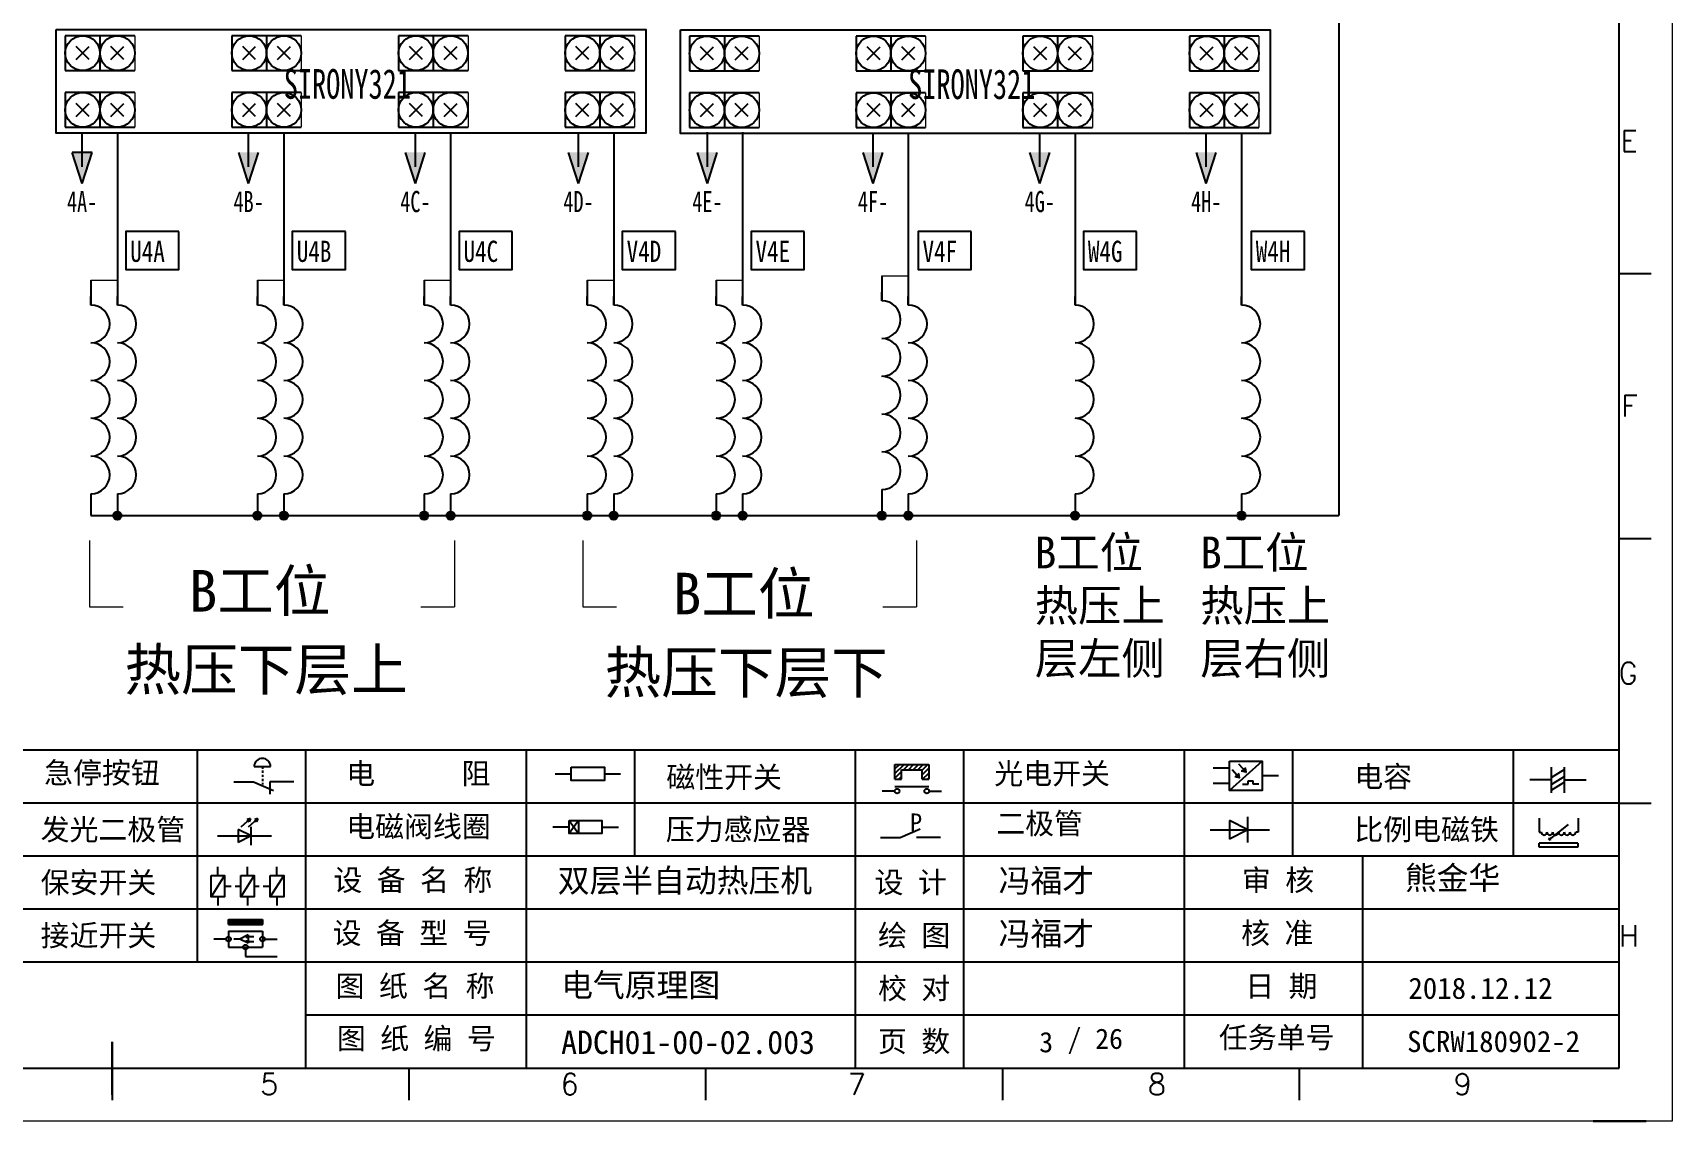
# Model space of a CAD drawing. Extents: x 33864 to 41687, y -3582 to -110.
# Drawn here: x 36403.8 to 36558.5, y -2914.9 to -2812.2 of the extents above; entities that cross this region are included whole.
import ezdxf
from ezdxf.enums import TextEntityAlignment as Align

# ---------------------------------------------------------------- set-up
doc = ezdxf.new("R2010")
doc.units = 0
doc.header["$MEASUREMENT"] = 0
for name, color, linetype in [('AE_BOR', 1, 'Continuous'), ('MISC', 2, 'Continuous'), ('SYMS', 7, 'Continuous'), ('Z_OM_OUTLINE', 7, 'Continuous'), ('细实线层', 7, 'Continuous')]:
    doc.layers.add(name, color=color, linetype=linetype)
doc.layers.add('frame', color=7, linetype='Continuous', lineweight=15)
doc.styles.add('Standard_0.8', font='', dxfattribs={"width": 0.8})
doc.styles.add('WD', font='romans.shx', dxfattribs={"bigfont": 'gbcbig.shx'})
doc.styles.add('宋', font='', dxfattribs={"width": 0.7})
doc.styles.add('汉字', font='')
doc.styles.get('Standard_0.8').set_extended_font_data('SimSun')
doc.styles.get('宋').set_extended_font_data('SimSun')
doc.styles.get('汉字').set_extended_font_data('新宋体')

# ---------------------------------------------------------------- blocks, each defined once
blk = doc.blocks.new('WDDOT')
blk.add_hatch(color=256).paths.add_polyline_path([(0.5, 0, 1), (-0.5, 0, 1)])
blk.add_circle((0, 0), 0.5)
blk = doc.blocks.new('磁性开关')
at = {"linetype": 'ByBlock'}
h = blk.add_hatch(dxfattribs=at)
h.set_pattern_fill('ANSI31', color=256, scale=0.1, style=0)
h.set_pattern_definition([(45, (0, 0), (-0.224506403, 0.224506403), [])])
h.paths.add_polyline_path([(-1907.69, -775.29), (-1910.88, -775.29), (-1910.88, -776.69), (-1910.25, -776.69), (-1910.25, -775.79), (-1908.31, -775.79), (-1908.31, -776.69), (-1907.69, -776.69)])
for p, q in [((-1910.88, -776.69), (-1910.88, -775.29)), ((-1910.88, -775.29), (-1907.69, -775.29)), ((-1910.25, -776.69), (-1910.25, -775.79)), ((-1910.25, -775.79), (-1908.31, -775.79)), ((-1908.31, -776.69), (-1908.31, -775.79)), ((-1907.69, -775.29), (-1907.69, -776.69)), ((-1910.91, -777.81), (-1912.09, -777.81)), ((-1910.88, -776.69), (-1910.25, -776.69)), ((-1910.88, -777.39), (-1907.69, -777.39)), ((-1908.31, -776.69), (-1907.69, -776.69)), ((-1907.66, -777.81), (-1906.48, -777.81))]:
    blk.add_line(p, q, dxfattribs=at)
for centre in [(-1910.68, -777.81), (-1907.88, -777.81)]:
    blk.add_circle(centre, 0.225, dxfattribs=at)
blk = doc.blocks.new('光电开关')
at = {"linetype": 'ByBlock'}
h = blk.add_hatch(dxfattribs=at)
h.set_pattern_fill('ANSI31', color=256, scale=0.01, style=0)
h.set_pattern_definition([(45, (0.172267, 0), (-0.0224506403, 0.0224506403), [])])
h.paths.add_polyline_path([(-1882.44, -776.34), (-1882.5, -775.91), (-1882.68, -776.07)])
h.paths.add_polyline_path([(-1882.44, -776.34), (-1882.68, -776.07), (-1882.86, -776.23)])
h.paths.add_polyline_path([(-1883.11, -776.45), (-1883.29, -776.61), (-1883.05, -776.88)])
h.paths.add_polyline_path([(-1883.29, -776.61), (-1883.47, -776.77), (-1883.05, -776.88)])
for p, q in [((-1884.01, -775.96), (-1885.56, -775.96)), ((-1880.91, -775.3), (-1884.01, -778.05)), ((-1883.75, -776.09), (-1883.05, -776.88)), ((-1883.11, -776.45), (-1883.47, -776.77)), ((-1883.14, -775.55), (-1882.44, -776.34)), ((-1883.05, -776.88), (-1883.11, -776.45)), ((-1882.5, -775.91), (-1882.86, -776.23)), ((-1882.44, -776.34), (-1882.86, -776.23)), ((-1882.44, -776.34), (-1882.5, -775.91)), ((-1879.37, -776.67), (-1880.91, -776.67)), ((-1884.01, -777.39), (-1885.56, -777.39)), ((-1883.05, -776.88), (-1883.47, -776.77)), ((-1882.78, -777.47), (-1882.23, -777.47)), ((-1882.23, -777.47), (-1882.23, -777.14)), ((-1882.23, -777.14), (-1881.78, -777.14)), ((-1881.78, -777.47), (-1881.78, -777.14)), ((-1881.23, -777.47), (-1881.78, -777.47))]:
    blk.add_line(p, q, dxfattribs=at)
blk.add_lwpolyline([(-1884.01, -775.3), (-1880.91, -775.3), (-1880.91, -778.05), (-1884.01, -778.05)], close=True, dxfattribs=at)
blk = doc.blocks.new('电磁阀线圈')
at = {"linetype": 'ByBlock'}
for p, q in [((-1854.61, -796.54), (-1856.17, -796.54)), ((-1854.61, -795.92), (-1853.75, -797.16)), ((-1853.75, -795.92), (-1854.61, -797.16)), ((-1853.75, -795.92), (-1853.75, -797.16)), ((-1851.53, -796.54), (-1849.97, -796.54))]:
    blk.add_line(p, q, dxfattribs=at)
blk.add_lwpolyline([(-1854.61, -795.92), (-1851.53, -795.92), (-1851.53, -797.16), (-1854.61, -797.16)], close=True, dxfattribs=at)
blk = doc.blocks.new('压力感应器')
at = {"linetype": 'ByBlock'}
for p, q in [((-1817.44, -777.73), (-1815.59, -777.73)), ((-1815.59, -777.73), (-1813.71, -776.93)), ((-1811.78, -777.73), (-1814.05, -777.73))]:
    blk.add_line(p, q, dxfattribs=at)
at = {"linetype": 'ByBlock', "insert": (-1814.65, -775.48), "char_height": 1.68, "width": 1.2242, "attachment_point": 1}
blk.add_mtext('{\\fNSimSun|b0|i0|c134|p49;P}', dxfattribs=at)
blk = doc.blocks.new('二极管')
at = {"linetype": 'ByBlock'}
for p, q in [((-1783.97, -776.77), (-1785.69, -775.9)), ((-1785.69, -775.9), (-1785.69, -777.65)), ((-1783.97, -777.99), (-1783.97, -775.56)), ((-1787.52, -776.77), (-1781.92, -776.77)), ((-1783.97, -776.77), (-1785.69, -777.65))]:
    blk.add_line(p, q, dxfattribs=at)
blk = doc.blocks.new('电容')
at = {"linetype": 'ByBlock'}
for p, q in [((-1756.08, -782.99), (-1756.08, -780.56)), ((-1754.86, -780.79), (-1756.08, -781.55)), ((-1754.86, -782.99), (-1754.86, -780.56)), ((-1756.08, -781.77), (-1758.13, -781.77)), ((-1754.86, -781.44), (-1756.08, -782.2)), ((-1754.86, -781.99), (-1756.08, -782.75)), ((-1754.86, -781.77), (-1752.81, -781.77))]:
    blk.add_line(p, q, dxfattribs=at)
blk = doc.blocks.new('发光二极管')
at = {"linetype": 'ByBlock'}
for p, q in [((-1755.78, -785.92), (-1754.89, -785.14)), ((-1754.89, -785.14), (-1755.2, -785.22)), ((-1755.2, -785.22), (-1755.01, -785.43)), ((-1755.08, -785.92), (-1754.18, -785.14)), ((-1754.89, -785.14), (-1755.01, -785.43)), ((-1754.84, -787.63), (-1754.84, -785.92)), ((-1754.18, -785.14), (-1754.49, -785.22)), ((-1754.49, -785.22), (-1754.31, -785.43)), ((-1754.18, -785.14), (-1754.31, -785.43)), ((-1758.01, -786.77), (-1752.89, -786.77)), ((-1754.84, -786.77), (-1756.04, -786.16)), ((-1756.04, -786.16), (-1756.04, -787.39)), ((-1754.84, -786.77), (-1756.04, -787.39))]:
    blk.add_line(p, q, dxfattribs=at)
blk = doc.blocks.new('比例电磁阀')
at = {"linetype": 'ByBlock'}
for p, q in [((-1757.26, -775.38), (-1757.26, -776.71)), ((-1754.5, -775.98), (-1756.35, -777.44)), ((-1753.58, -775.38), (-1753.58, -776.71)), ((-1757.26, -776.71), (-1757.05, -776.71)), ((-1753.6, -777.73), (-1757.25, -777.73)), ((-1757.25, -778.13), (-1757.25, -777.73)), ((-1753.6, -778.13), (-1757.25, -778.13)), ((-1756.35, -777.44), (-1756.25, -777.25)), ((-1756.35, -777.44), (-1756.15, -777.38)), ((-1756.15, -777.38), (-1756.25, -777.25)), ((-1753.58, -776.71), (-1753.8, -776.71)), ((-1753.6, -777.73), (-1753.6, -778.13))]:
    blk.add_line(p, q, dxfattribs=at)
for centre in [(-1756.78, -776.71), (-1756.24, -776.71), (-1755.7, -776.71), (-1755.15, -776.71), (-1754.61, -776.71), (-1754.07, -776.71)]:
    blk.add_arc(centre, 0.271, 180, 0, dxfattribs=at)
blk = doc.blocks.new('保安开关')
at = {"linetype": 'ByBlock'}
for p, q in [((-1757.96, -790.79), (-1757.96, -789.97)), ((-1755.17, -790.79), (-1755.17, -789.97)), ((-1752.39, -790.79), (-1752.39, -789.97)), ((-1757.33, -790.79), (-1758.6, -792.81)), ((-1757.33, -791.8), (-1756.72, -791.8)), ((-1756.35, -791.8), (-1755.89, -791.8)), ((-1754.54, -790.79), (-1755.81, -792.81)), ((-1754.52, -791.8), (-1754.06, -791.8)), ((-1753.69, -791.8), (-1753.08, -791.8)), ((-1751.75, -790.79), (-1753.02, -792.81)), ((-1757.96, -792.81), (-1757.96, -793.62)), ((-1755.17, -792.81), (-1755.17, -793.62)), ((-1752.39, -792.81), (-1752.39, -793.62))]:
    blk.add_line(p, q, dxfattribs=at)
for points in [[(-1758.6, -790.79), (-1757.33, -790.79), (-1757.33, -792.81), (-1758.6, -792.81)], [(-1755.81, -790.79), (-1754.54, -790.79), (-1754.54, -792.81), (-1755.81, -792.81)], [(-1753.02, -790.79), (-1751.75, -790.79), (-1751.75, -792.81), (-1753.02, -792.81)]]:
    blk.add_lwpolyline(points, close=True, dxfattribs=at)
blk = doc.blocks.new('接近开关')
at = {"linetype": 'ByBlock'}
h = blk.add_hatch(dxfattribs=at)
h.set_pattern_fill('ANSI31', color=256, scale=0.01, style=0)
h.set_pattern_definition([(45, (-89.131516, -30.795668), (-0.0224506403, 0.0224506403), [])])
h.paths.add_polyline_path([(-1513.76, -1123.35), (-1513.76, -1122.85), (-1516.96, -1122.85), (-1516.96, -1123.35)])
for p, q in [((-1516.96, -1123.35), (-1516.96, -1122.85)), ((-1516.96, -1122.85), (-1513.76, -1122.85)), ((-1513.76, -1122.85), (-1513.76, -1123.35)), ((-1517.18, -1124.71), (-1518.36, -1124.71)), ((-1516.96, -1123.35), (-1513.76, -1123.35)), ((-1516.96, -1123.95), (-1513.76, -1123.95)), ((-1516.96, -1123.95), (-1516.96, -1125.47)), ((-1515.91, -1124.71), (-1516.45, -1124.71)), ((-1515.11, -1124.31), (-1515.91, -1124.71)), ((-1515.11, -1125.11), (-1515.91, -1124.71)), ((-1515.33, -1124.53), (-1515.17, -1124.53)), ((-1515.25, -1124.45), (-1515.25, -1124.61)), ((-1515.11, -1124.31), (-1515.11, -1125.11)), ((-1515.11, -1124.48), (-1514.58, -1124.48)), ((-1513.76, -1123.95), (-1513.76, -1125.47)), ((-1513.54, -1124.71), (-1512.36, -1124.71)), ((-1516.96, -1125.47), (-1513.76, -1125.47)), ((-1515.36, -1125.69), (-1515.36, -1126.36)), ((-1515.33, -1124.88), (-1515.17, -1124.88)), ((-1515.11, -1124.94), (-1514.58, -1124.94)), ((-1515.36, -1126.36), (-1512.36, -1126.36))]:
    blk.add_line(p, q, dxfattribs=at)
for centre in [(-1516.96, -1124.71), (-1513.76, -1124.71), (-1515.36, -1125.47)]:
    blk.add_circle(centre, 0.225, dxfattribs=at)
blk = doc.blocks.new('电阻')
at = {"linetype": 'ByBlock'}
for p, q in [((-3.09, 0), (-1.57, 0)), ((1.57, 0), (3.09, 0))]:
    blk.add_line(p, q, dxfattribs=at)
blk.add_lwpolyline([(-1.57, 0.63), (1.57, 0.63), (1.57, -0.63), (-1.57, -0.63)], close=True, dxfattribs=at)
blk = doc.blocks.new('急停按钮')
at = {"linetype": 'ByBlock'}
for p, q in [((-1.86, 0), (0, 0)), ((0, 0), (1.88, -0.81)), ((0.06, 1.45), (1.61, 1.45)), ((0.83, 1.45), (0.83, 1.24)), ((0.83, 1.07), (0.83, 0.85)), ((0.83, 0.68), (0.83, 0.47)), ((0.83, 0.29), (0.83, 0.08)), ((3.81, 0), (1.54, 0)), ((1.54, 0), (1.54, -1.15)), ((0.83, -0.09), (0.83, -0.24))]:
    blk.add_line(p, q, dxfattribs=at)
blk.add_arc((0.83, 1.45), 0.774, 0, 180)

msp = doc.modelspace()

# ---------------------------------------------------------------- hatches: boundary and pattern name
for points in [[(36407.496, -2823.448), (36408.431, -2826.367), (36409.367, -2823.448)], [(36424.147, -2826.367), (36425.083, -2823.448), (36423.212, -2823.448)], [(36439.885, -2826.367), (36440.82, -2823.448), (36438.95, -2823.448)], [(36455.276, -2826.367), (36456.211, -2823.448), (36454.341, -2823.448)], [(36467.441, -2826.367), (36468.377, -2823.448), (36466.506, -2823.448)], [(36483.072, -2826.367), (36484.007, -2823.448), (36482.137, -2823.448)], [(36498.81, -2826.367), (36499.745, -2823.448), (36497.874, -2823.448)], [(36514.52, -2826.367), (36515.455, -2823.448), (36513.584, -2823.448)], [(36412.144, -2857.712, 1), (36411.366, -2857.712, 1)], [(36425.36, -2857.712, 1), (36424.582, -2857.712, 1)], [(36427.86, -2857.712, 1), (36427.082, -2857.712, 1)], [(36441.098, -2857.712, 1), (36440.319, -2857.712, 1)], [(36443.598, -2857.712, 1), (36442.819, -2857.712, 1)], [(36456.489, -2857.712, 1), (36455.71, -2857.712, 1)], [(36458.989, -2857.712, 1), (36458.21, -2857.712, 1)], [(36468.654, -2857.712, 1), (36467.876, -2857.712, 1)], [(36471.154, -2857.712, 1), (36470.376, -2857.712, 1)], [(36484.285, -2857.712, 1), (36483.506, -2857.712, 1)], [(36486.785, -2857.712, 1), (36486.006, -2857.712, 1)], [(36502.522, -2857.712, 1), (36501.744, -2857.712, 1)], [(36518.232, -2857.712, 1), (36517.454, -2857.712, 1)]]:
    msp.add_hatch(color=256).paths.add_polyline_path(points)

# ---------------------------------------------------------------- linework, layer by layer
for p, q in [((36553.496, -2909.86), (36553.496, -2709.86)), ((36527.026, -2786.691), (36527.026, -2857.712)), ((36408.431, -2824.812), (36408.431, -2821.626)), ((36411.755, -2821.626), (36411.755, -2837.843)), ((36424.147, -2824.812), (36424.147, -2821.626)), ((36427.471, -2821.626), (36427.471, -2837.843)), ((36439.885, -2824.812), (36439.885, -2821.626)), ((36443.209, -2821.626), (36443.209, -2837.843)), ((36455.276, -2824.812), (36455.276, -2821.52)), ((36458.599, -2821.52), (36458.599, -2837.843)), ((36467.441, -2824.812), (36467.441, -2821.52)), ((36470.765, -2821.52), (36470.765, -2837.843)), ((36483.072, -2824.812), (36483.072, -2821.653)), ((36486.396, -2821.653), (36486.396, -2837.843)), ((36498.81, -2824.812), (36498.81, -2821.653)), ((36502.133, -2821.653), (36502.133, -2837.843)), ((36514.52, -2824.812), (36514.52, -2821.653)), ((36517.843, -2821.653), (36517.843, -2837.843)), ((36408.431, -2826.367), (36407.496, -2823.448)), ((36409.367, -2823.448), (36407.496, -2823.448)), ((36408.431, -2826.367), (36409.367, -2823.448)), ((36424.147, -2826.367), (36423.212, -2823.448)), ((36424.147, -2826.367), (36425.083, -2823.448)), ((36439.885, -2826.367), (36438.95, -2823.448)), ((36439.885, -2826.367), (36440.82, -2823.448)), ((36455.276, -2826.367), (36454.341, -2823.448)), ((36455.276, -2826.367), (36456.211, -2823.448)), ((36467.441, -2826.367), (36466.506, -2823.448)), ((36467.441, -2826.367), (36468.377, -2823.448)), ((36483.072, -2826.367), (36482.137, -2823.448)), ((36483.072, -2826.367), (36484.007, -2823.448)), ((36498.81, -2826.367), (36497.874, -2823.448)), ((36498.81, -2826.367), (36499.745, -2823.448)), ((36514.52, -2826.367), (36513.584, -2823.448)), ((36514.52, -2826.367), (36515.455, -2823.448)), ((36409.255, -2835.489), (36409.255, -2837.843)), ((36424.971, -2835.489), (36424.971, -2837.843)), ((36440.709, -2835.489), (36440.709, -2837.843)), ((36456.099, -2835.489), (36456.099, -2837.843)), ((36468.265, -2835.489), (36468.265, -2837.843)), ((36483.896, -2835.087), (36483.896, -2837.442)), ((36409.255, -2837.843), (36409.255, -2837.04)), ((36411.755, -2837.843), (36411.755, -2837.04)), ((36424.971, -2837.843), (36424.971, -2837.04)), ((36427.471, -2837.843), (36427.471, -2837.04)), ((36440.709, -2837.843), (36440.709, -2837.04)), ((36443.209, -2837.843), (36443.209, -2837.04)), ((36456.099, -2837.843), (36456.099, -2837.04)), ((36458.599, -2837.843), (36458.599, -2837.04)), ((36468.265, -2837.843), (36468.265, -2837.04)), ((36470.765, -2837.843), (36470.765, -2837.04)), ((36483.896, -2837.442), (36483.896, -2836.639)), ((36486.396, -2837.843), (36486.396, -2837.04)), ((36502.133, -2837.843), (36502.133, -2837.04)), ((36517.843, -2837.843), (36517.843, -2837.04)), ((36409.255, -2855.659), (36409.255, -2857.712)), ((36409.255, -2855.659), (36409.255, -2857.712)), ((36411.755, -2855.659), (36411.755, -2857.712)), ((36411.755, -2855.659), (36411.755, -2857.712)), ((36424.971, -2855.659), (36424.971, -2857.712)), ((36424.971, -2855.659), (36424.971, -2857.712)), ((36427.471, -2855.659), (36427.471, -2857.712)), ((36427.471, -2855.659), (36427.471, -2857.712)), ((36440.709, -2855.659), (36440.709, -2857.712)), ((36440.709, -2855.659), (36440.709, -2857.712)), ((36443.209, -2855.659), (36443.209, -2857.712)), ((36443.209, -2855.659), (36443.209, -2857.712)), ((36456.099, -2855.659), (36456.099, -2857.712)), ((36456.099, -2855.659), (36456.099, -2857.712)), ((36458.599, -2855.659), (36458.599, -2857.712)), ((36458.599, -2855.659), (36458.599, -2857.712)), ((36468.265, -2855.659), (36468.265, -2857.712)), ((36468.265, -2855.659), (36468.265, -2857.712)), ((36470.765, -2855.659), (36470.765, -2857.712)), ((36470.765, -2855.659), (36470.765, -2857.712)), ((36483.896, -2855.258), (36483.896, -2857.31)), ((36483.896, -2855.258), (36483.896, -2857.712)), ((36486.396, -2855.659), (36486.396, -2857.712)), ((36486.396, -2855.659), (36486.396, -2857.712)), ((36502.133, -2855.659), (36502.133, -2857.712)), ((36502.133, -2855.659), (36502.133, -2857.712)), ((36517.843, -2855.659), (36517.843, -2857.712)), ((36517.843, -2855.659), (36517.843, -2857.712)), ((36409.255, -2857.712), (36527.026, -2857.712)), ((36271.526, -2909.86), (36551.026, -2909.86)), ((36392.293, -2909.86), (36452.243, -2909.86)), ((36452.243, -2909.86), (36521.028, -2909.86))]:
    msp.add_line(p, q)
at = {"lineweight": -2}
for p, q in [((36406.841, -2812.433), (36406.841, -2815.709)), ((36410.117, -2812.433), (36410.117, -2815.709)), ((36410.117, -2812.433), (36410.117, -2815.709)), ((36422.557, -2812.433), (36422.557, -2815.709)), ((36425.833, -2812.433), (36425.833, -2815.709)), ((36425.833, -2812.433), (36425.833, -2815.709)), ((36438.295, -2812.433), (36438.295, -2815.709)), ((36441.571, -2812.433), (36441.571, -2815.709)), ((36441.571, -2812.433), (36441.571, -2815.709)), ((36454.005, -2812.433), (36454.005, -2815.709)), ((36457.281, -2812.433), (36457.281, -2815.709)), ((36457.281, -2812.433), (36457.281, -2815.709)), ((36465.765, -2812.46), (36465.765, -2815.736)), ((36469.041, -2812.46), (36469.041, -2815.736)), ((36469.041, -2812.46), (36469.041, -2815.736)), ((36481.482, -2812.46), (36481.482, -2815.736)), ((36484.758, -2812.46), (36484.758, -2815.736)), ((36484.758, -2812.46), (36484.758, -2815.736)), ((36497.219, -2812.46), (36497.219, -2815.736)), ((36500.495, -2812.46), (36500.495, -2815.736)), ((36500.495, -2812.46), (36500.495, -2815.736)), ((36512.929, -2812.46), (36512.929, -2815.736)), ((36516.205, -2812.46), (36516.205, -2815.736)), ((36516.205, -2812.46), (36516.205, -2815.736)), ((36406.841, -2817.789), (36406.841, -2821.065)), ((36410.117, -2817.789), (36410.117, -2821.065)), ((36410.117, -2817.789), (36410.117, -2821.065)), ((36422.557, -2817.789), (36422.557, -2821.065)), ((36425.833, -2817.789), (36425.833, -2821.065)), ((36425.833, -2817.789), (36425.833, -2821.065)), ((36438.295, -2817.789), (36438.295, -2821.065)), ((36441.571, -2817.789), (36441.571, -2821.065)), ((36441.571, -2817.789), (36441.571, -2821.065)), ((36454.005, -2817.789), (36454.005, -2821.065)), ((36457.281, -2817.789), (36457.281, -2821.065)), ((36457.281, -2817.789), (36457.281, -2821.065)), ((36465.765, -2817.816), (36465.765, -2821.092)), ((36469.041, -2817.816), (36469.041, -2821.092)), ((36469.041, -2817.816), (36469.041, -2821.092)), ((36481.482, -2817.816), (36481.482, -2821.092)), ((36484.758, -2817.816), (36484.758, -2821.092)), ((36484.758, -2817.816), (36484.758, -2821.092)), ((36497.219, -2817.816), (36497.219, -2821.092)), ((36500.495, -2817.816), (36500.495, -2821.092)), ((36500.495, -2817.816), (36500.495, -2821.092)), ((36512.929, -2817.816), (36512.929, -2821.092)), ((36516.205, -2817.816), (36516.205, -2821.092)), ((36516.205, -2817.816), (36516.205, -2821.092)), ((36419.282, -2879.86), (36419.282, -2899.86)), ((36429.519, -2879.86), (36429.519, -2909.775)), ((36450.33, -2879.86), (36450.33, -2889.86)), ((36460.568, -2879.86), (36460.568, -2889.86)), ((36481.378, -2879.86), (36481.378, -2889.86)), ((36491.616, -2879.86), (36491.616, -2889.86)), ((36512.426, -2879.86), (36512.426, -2889.86)), ((36522.664, -2879.86), (36522.664, -2889.86)), ((36543.474, -2879.86), (36543.474, -2889.86)), ((36450.33, -2889.86), (36450.33, -2909.775)), ((36481.378, -2889.86), (36481.378, -2909.86)), ((36491.616, -2889.86), (36491.616, -2909.86)), ((36512.426, -2889.86), (36512.426, -2909.86)), ((36529.279, -2889.86), (36529.279, -2909.86))]:
    msp.add_line(p, q, dxfattribs=at)
at = {"color": 3, "lineweight": 0}
for p, q in [((36409.14, -2860.073), (36409.14, -2866.315)), ((36443.579, -2860.073), (36443.579, -2866.315)), ((36455.694, -2860.073), (36455.694, -2866.315)), ((36487.161, -2860.073), (36487.161, -2866.315)), ((36409.14, -2866.315), (36412.318, -2866.315)), ((36440.401, -2866.315), (36443.579, -2866.315)), ((36455.694, -2866.315), (36458.871, -2866.315)), ((36483.984, -2866.315), (36487.161, -2866.315))]:
    msp.add_line(p, q, dxfattribs=at)
at = {"linetype": 'ByBlock'}
for p, q in [((36553.496, -2879.86), (36266.496, -2879.86)), ((36553.496, -2884.86), (36266.496, -2884.86)), ((36553.496, -2889.86), (36266.496, -2889.86)), ((36553.496, -2894.86), (36266.496, -2894.86)), ((36553.496, -2899.86), (36266.496, -2899.86)), ((36553.496, -2904.86), (36429.519, -2904.86))]:
    msp.add_line(p, q, dxfattribs=at)
at = {"ltscale": 2}
for p, q in [((36553.496, -2909.86), (36553.496, -2888.414)), ((36521.028, -2909.86), (36551.026, -2909.86)), ((36521.028, -2909.86), (36553.496, -2909.86))]:
    msp.add_line(p, q, dxfattribs=at)
for points in [[(36405.986, -2811.851), (36461.622, -2811.851), (36461.622, -2821.626), (36405.986, -2821.626)], [(36464.91, -2811.878), (36520.546, -2811.878), (36520.546, -2821.653), (36464.91, -2821.653)]]:
    msp.add_lwpolyline(points, close=True)
at = {"color": 1, "ltscale": 2}
for points in [[(36417.57, -2830.896), (36412.548, -2830.896), (36412.548, -2834.5), (36417.57, -2834.5)], [(36433.286, -2830.896), (36428.264, -2830.896), (36428.264, -2834.5), (36433.286, -2834.5)], [(36449.024, -2830.896), (36444.002, -2830.896), (36444.002, -2834.5), (36449.024, -2834.5)], [(36464.415, -2830.896), (36459.392, -2830.896), (36459.392, -2834.5), (36464.415, -2834.5)], [(36476.58, -2830.896), (36471.558, -2830.896), (36471.558, -2834.5), (36476.58, -2834.5)], [(36492.341, -2830.896), (36487.319, -2830.896), (36487.319, -2834.5), (36492.341, -2834.5)], [(36507.949, -2830.896), (36502.926, -2830.896), (36502.926, -2834.5), (36507.949, -2834.5)], [(36523.789, -2830.896), (36518.766, -2830.896), (36518.766, -2834.5), (36523.789, -2834.5)]]:
    msp.add_lwpolyline(points, close=True, dxfattribs=at)
for centre in [(36411.755, -2857.712), (36424.971, -2857.712), (36427.471, -2857.712), (36440.709, -2857.712), (36443.209, -2857.712), (36456.099, -2857.712), (36458.599, -2857.712), (36468.265, -2857.712), (36470.765, -2857.712), (36483.896, -2857.712), (36486.396, -2857.712), (36502.133, -2857.712), (36517.843, -2857.712)]:
    msp.add_circle(centre, 0.389)
for centre in [(36483.896, -2839.223), (36409.255, -2839.625), (36411.755, -2839.625), (36424.971, -2839.625), (36427.471, -2839.625), (36440.709, -2839.625), (36443.209, -2839.625), (36456.099, -2839.625), (36458.599, -2839.625), (36468.265, -2839.625), (36470.765, -2839.625), (36486.396, -2839.625), (36502.133, -2839.625), (36517.843, -2839.625), (36409.255, -2843.188), (36411.755, -2843.188), (36424.971, -2843.188), (36427.471, -2843.188), (36440.709, -2843.188), (36443.209, -2843.188), (36456.099, -2843.188), (36458.599, -2843.188), (36468.265, -2843.188), (36470.765, -2843.188), (36483.896, -2842.787), (36486.396, -2843.188), (36502.133, -2843.188), (36517.843, -2843.188), (36409.255, -2846.751), (36411.755, -2846.751), (36424.971, -2846.751), (36427.471, -2846.751), (36440.709, -2846.751), (36443.209, -2846.751), (36456.099, -2846.751), (36458.599, -2846.751), (36468.265, -2846.751), (36470.765, -2846.751), (36483.896, -2846.35), (36486.396, -2846.751), (36502.133, -2846.751), (36517.843, -2846.751), (36483.896, -2849.913), (36409.255, -2850.315), (36411.755, -2850.315), (36424.971, -2850.315), (36427.471, -2850.315), (36440.709, -2850.315), (36443.209, -2850.315), (36456.099, -2850.315), (36458.599, -2850.315), (36468.265, -2850.315), (36470.765, -2850.315), (36486.396, -2850.315), (36502.133, -2850.315), (36517.843, -2850.315), (36409.255, -2853.878), (36411.755, -2853.878), (36424.971, -2853.878), (36427.471, -2853.878), (36440.709, -2853.878), (36443.209, -2853.878), (36456.099, -2853.878), (36458.599, -2853.878), (36468.265, -2853.878), (36470.765, -2853.878), (36483.896, -2853.476), (36486.396, -2853.878), (36502.133, -2853.878), (36517.843, -2853.878)]:
    msp.add_arc(centre, 1.782, 270, 90)
at = {"layer": 'AE_BOR', "color": 1, "lineweight": 15}
for p, q in [((36558.493, -2704.86), (36558.493, -2914.86)), ((36558.493, -2914.86), (36261.493, -2914.86))]:
    msp.add_line(p, q, dxfattribs=at)
at = {"layer": 'AE_BOR'}
for p, q in [((36553.496, -2834.86), (36556.496, -2834.86)), ((36553.496, -2859.86), (36556.496, -2859.86)), ((36553.496, -2884.86), (36556.496, -2884.86)), ((36411.276, -2909.86), (36411.276, -2912.86)), ((36439.276, -2909.86), (36439.276, -2912.86)), ((36467.276, -2909.86), (36467.276, -2912.86)), ((36495.276, -2909.86), (36495.276, -2912.86)), ((36523.276, -2909.86), (36523.276, -2912.86))]:
    msp.add_line(p, q, dxfattribs=at)
at = {"layer": 'AE_BOR', "color": 2, "lineweight": 30}
for p in [(36411.276, -2907.36), (36411.276, -2909.86)]:
    msp.add_line(p, (36411.276, -2912.36), dxfattribs=at)
at = {"layer": 'AE_BOR', "lineweight": 30}
msp.add_line((36556.026, -2914.86), (36551.026, -2914.86), dxfattribs=at)
at = {"layer": 'frame', "lineweight": 0}
for p, q in [((36413.393, -2812.433), (36413.393, -2815.709)), ((36429.109, -2812.433), (36429.109, -2815.709)), ((36444.847, -2812.433), (36444.847, -2815.709)), ((36460.557, -2812.433), (36460.557, -2815.709)), ((36472.317, -2812.46), (36472.317, -2815.736)), ((36488.034, -2812.46), (36488.034, -2815.736)), ((36503.771, -2812.46), (36503.771, -2815.736)), ((36519.481, -2812.46), (36519.481, -2815.736)), ((36413.393, -2817.789), (36413.393, -2821.065)), ((36429.109, -2817.789), (36429.109, -2821.065)), ((36444.847, -2817.789), (36444.847, -2821.065)), ((36460.557, -2817.789), (36460.557, -2821.065)), ((36472.317, -2817.816), (36472.317, -2821.092)), ((36488.034, -2817.816), (36488.034, -2821.092)), ((36503.771, -2817.816), (36503.771, -2821.092)), ((36519.481, -2817.816), (36519.481, -2821.092))]:
    msp.add_line(p, q, dxfattribs=at)
at = {"layer": 'Z_OM_OUTLINE'}
for p, q in [((36410.117, -2812.433), (36406.841, -2812.433)), ((36413.393, -2812.433), (36410.117, -2812.433)), ((36425.833, -2812.433), (36422.557, -2812.433)), ((36429.109, -2812.433), (36425.833, -2812.433)), ((36441.571, -2812.433), (36438.295, -2812.433)), ((36444.847, -2812.433), (36441.571, -2812.433)), ((36457.281, -2812.433), (36454.005, -2812.433)), ((36460.557, -2812.433), (36457.281, -2812.433)), ((36469.041, -2812.46), (36465.765, -2812.46)), ((36472.317, -2812.46), (36469.041, -2812.46)), ((36484.758, -2812.46), (36481.482, -2812.46)), ((36488.034, -2812.46), (36484.758, -2812.46)), ((36500.495, -2812.46), (36497.219, -2812.46)), ((36503.771, -2812.46), (36500.495, -2812.46)), ((36516.205, -2812.46), (36512.929, -2812.46)), ((36519.481, -2812.46), (36516.205, -2812.46)), ((36407.866, -2814.685), (36409.092, -2813.458)), ((36409.092, -2814.685), (36407.866, -2813.458)), ((36411.142, -2814.685), (36412.368, -2813.458)), ((36412.368, -2814.685), (36411.142, -2813.458)), ((36423.582, -2814.685), (36424.808, -2813.458)), ((36424.808, -2814.685), (36423.582, -2813.458)), ((36426.858, -2814.685), (36428.084, -2813.458)), ((36428.084, -2814.685), (36426.858, -2813.458)), ((36439.319, -2814.685), (36440.546, -2813.458)), ((36440.546, -2814.685), (36439.319, -2813.458)), ((36442.595, -2814.685), (36443.822, -2813.458)), ((36443.822, -2814.685), (36442.595, -2813.458)), ((36455.029, -2814.685), (36456.256, -2813.458)), ((36456.256, -2814.685), (36455.029, -2813.458)), ((36458.305, -2814.685), (36459.532, -2813.458)), ((36459.532, -2814.685), (36458.305, -2813.458)), ((36466.79, -2814.712), (36468.017, -2813.485)), ((36468.017, -2814.712), (36466.79, -2813.485)), ((36470.066, -2814.712), (36471.293, -2813.485)), ((36471.293, -2814.712), (36470.066, -2813.485)), ((36482.506, -2814.712), (36483.733, -2813.485)), ((36483.733, -2814.712), (36482.506, -2813.485)), ((36485.782, -2814.712), (36487.009, -2813.485)), ((36487.009, -2814.712), (36485.782, -2813.485)), ((36498.244, -2814.712), (36499.47, -2813.485)), ((36499.47, -2814.712), (36498.244, -2813.485)), ((36501.52, -2814.712), (36502.746, -2813.485)), ((36502.746, -2814.712), (36501.52, -2813.485)), ((36513.954, -2814.712), (36515.18, -2813.485)), ((36515.18, -2814.712), (36513.954, -2813.485)), ((36517.23, -2814.712), (36518.456, -2813.485)), ((36518.456, -2814.712), (36517.23, -2813.485)), ((36406.841, -2815.709), (36410.117, -2815.709)), ((36410.117, -2815.709), (36413.393, -2815.709)), ((36422.557, -2815.709), (36425.833, -2815.709)), ((36425.833, -2815.709), (36429.109, -2815.709)), ((36438.295, -2815.709), (36441.571, -2815.709)), ((36441.571, -2815.709), (36444.847, -2815.709)), ((36454.005, -2815.709), (36457.281, -2815.709)), ((36457.281, -2815.709), (36460.557, -2815.709)), ((36465.765, -2815.736), (36469.041, -2815.736)), ((36469.041, -2815.736), (36472.317, -2815.736)), ((36481.482, -2815.736), (36484.758, -2815.736)), ((36484.758, -2815.736), (36488.034, -2815.736)), ((36497.219, -2815.736), (36500.495, -2815.736)), ((36500.495, -2815.736), (36503.771, -2815.736)), ((36512.929, -2815.736), (36516.205, -2815.736)), ((36516.205, -2815.736), (36519.481, -2815.736)), ((36410.117, -2817.789), (36406.841, -2817.789)), ((36407.866, -2820.041), (36409.092, -2818.814)), ((36409.092, -2820.041), (36407.866, -2818.814)), ((36413.393, -2817.789), (36410.117, -2817.789)), ((36411.142, -2820.041), (36412.368, -2818.814)), ((36412.368, -2820.041), (36411.142, -2818.814)), ((36425.833, -2817.789), (36422.557, -2817.789)), ((36423.582, -2820.041), (36424.808, -2818.814)), ((36424.808, -2820.041), (36423.582, -2818.814)), ((36429.109, -2817.789), (36425.833, -2817.789)), ((36426.858, -2820.041), (36428.084, -2818.814)), ((36428.084, -2820.041), (36426.858, -2818.814)), ((36441.571, -2817.789), (36438.295, -2817.789)), ((36439.319, -2820.041), (36440.546, -2818.814)), ((36440.546, -2820.041), (36439.319, -2818.814)), ((36444.847, -2817.789), (36441.571, -2817.789)), ((36442.595, -2820.041), (36443.822, -2818.814)), ((36443.822, -2820.041), (36442.595, -2818.814)), ((36457.281, -2817.789), (36454.005, -2817.789)), ((36455.029, -2820.041), (36456.256, -2818.814)), ((36456.256, -2820.041), (36455.029, -2818.814)), ((36460.557, -2817.789), (36457.281, -2817.789)), ((36458.305, -2820.041), (36459.532, -2818.814)), ((36459.532, -2820.041), (36458.305, -2818.814)), ((36469.041, -2817.816), (36465.765, -2817.816)), ((36466.79, -2820.067), (36468.017, -2818.841)), ((36468.017, -2820.067), (36466.79, -2818.841)), ((36472.317, -2817.816), (36469.041, -2817.816)), ((36470.066, -2820.067), (36471.293, -2818.841)), ((36471.293, -2820.067), (36470.066, -2818.841)), ((36484.758, -2817.816), (36481.482, -2817.816)), ((36482.506, -2820.067), (36483.733, -2818.841)), ((36483.733, -2820.067), (36482.506, -2818.841)), ((36488.034, -2817.816), (36484.758, -2817.816)), ((36485.782, -2820.067), (36487.009, -2818.841)), ((36487.009, -2820.067), (36485.782, -2818.841)), ((36500.495, -2817.816), (36497.219, -2817.816)), ((36498.244, -2820.067), (36499.47, -2818.841)), ((36499.47, -2820.067), (36498.244, -2818.841)), ((36503.771, -2817.816), (36500.495, -2817.816)), ((36501.52, -2820.067), (36502.746, -2818.841)), ((36502.746, -2820.067), (36501.52, -2818.841)), ((36516.205, -2817.816), (36512.929, -2817.816)), ((36513.954, -2820.067), (36515.18, -2818.841)), ((36515.18, -2820.067), (36513.954, -2818.841)), ((36519.481, -2817.816), (36516.205, -2817.816)), ((36517.23, -2820.067), (36518.456, -2818.841)), ((36518.456, -2820.067), (36517.23, -2818.841)), ((36406.841, -2821.065), (36410.117, -2821.065)), ((36410.117, -2821.065), (36413.393, -2821.065)), ((36422.557, -2821.065), (36425.833, -2821.065)), ((36425.833, -2821.065), (36429.109, -2821.065)), ((36438.295, -2821.065), (36441.571, -2821.065)), ((36441.571, -2821.065), (36444.847, -2821.065)), ((36454.005, -2821.065), (36457.281, -2821.065)), ((36457.281, -2821.065), (36460.557, -2821.065)), ((36465.765, -2821.092), (36469.041, -2821.092)), ((36469.041, -2821.092), (36472.317, -2821.092)), ((36481.482, -2821.092), (36484.758, -2821.092)), ((36484.758, -2821.092), (36488.034, -2821.092)), ((36497.219, -2821.092), (36500.495, -2821.092)), ((36500.495, -2821.092), (36503.771, -2821.092)), ((36512.929, -2821.092), (36516.205, -2821.092)), ((36516.205, -2821.092), (36519.481, -2821.092))]:
    msp.add_line(p, q, dxfattribs=at)
for centre in [(36408.479, -2814.071), (36411.755, -2814.071), (36424.195, -2814.071), (36427.471, -2814.071), (36439.933, -2814.071), (36443.209, -2814.071), (36455.643, -2814.071), (36458.919, -2814.071), (36467.403, -2814.098), (36470.679, -2814.098), (36483.12, -2814.098), (36486.396, -2814.098), (36498.857, -2814.098), (36502.133, -2814.098), (36514.567, -2814.098), (36517.843, -2814.098), (36408.479, -2819.427), (36411.755, -2819.427), (36424.195, -2819.427), (36427.471, -2819.427), (36439.933, -2819.427), (36443.209, -2819.427), (36455.643, -2819.427), (36458.919, -2819.427), (36467.403, -2819.454), (36470.679, -2819.454), (36483.12, -2819.454), (36486.396, -2819.454), (36498.857, -2819.454), (36502.133, -2819.454), (36514.567, -2819.454), (36517.843, -2819.454)]:
    msp.add_circle(centre, 1.637, dxfattribs=at)
at = {"layer": '细实线层', "lineweight": 0}
for p, q in [((36409.255, -2835.489), (36411.755, -2835.489)), ((36424.971, -2835.489), (36427.471, -2835.489)), ((36440.709, -2835.489), (36443.209, -2835.489)), ((36456.099, -2835.489), (36458.599, -2835.489)), ((36468.265, -2835.489), (36470.765, -2835.489)), ((36483.896, -2835.087), (36486.396, -2835.087))]:
    msp.add_line(p, q, dxfattribs=at)

# ---------------------------------------------------------------- block references
for name, p in [('急停按钮', (36424.608, -2882.844)), ('电阻', (36456.149, -2882.084))]:
    msp.add_blockref(name, p)
at = {"linetype": 'ByBlock'}
for name, p in [('磁性开关', (38396.022, -2105.901)), ('光电开关', (38400.717, -2105.592)), ('电容', (38303.184, -2100.879)), ('发光二极管', (38179.208, -2101.168)), ('电磁阀线圈', (38309.018, -2090.563)), ('压力感应器', (38301.216, -2110.344)), ('二极管', (38302.405, -2110.586)), ('比例电磁阀', (38303.184, -2110.879)), ('保安开关', (38179.208, -2100.879)), ('接近开关', (37939.209, -1772.963))]:
    msp.add_blockref(name, p, dxfattribs=at)
at = {"layer": 'SYMS', "lineweight": -3, "xscale": 0.4949999999989814, "yscale": 0.4949999999989814, "zscale": 0.495}
for p in [(36411.755, -2857.712), (36424.971, -2857.712), (36427.471, -2857.712), (36440.709, -2857.712), (36443.209, -2857.712), (36456.099, -2857.712), (36458.599, -2857.712), (36468.265, -2857.712), (36470.765, -2857.712), (36483.896, -2857.712), (36486.396, -2857.712), (36502.133, -2857.712), (36517.843, -2857.712)]:
    msp.add_blockref('WDDOT', p, dxfattribs=at)

# ---------------------------------------------------------------- texts
at = {"lineweight": 0, "char_height": 2.8, "width": 26.02407, "attachment_point": 1, "style": '宋'}
for insert in [(36427.461, -2815.582), (36486.385, -2815.609)]:
    msp.add_mtext('SIRONY321', dxfattribs=dict(at, insert=insert))
at = {"color": 7, "attachment_point": 1}
for s, insert, char_height, width in [('{\\fSimSun|b0|i0|c134|p54;B工位\\P热压上\\P层左侧}', (36498.332, -2859.691), 3, 23.99164), ('{\\fSimSun|b0|i0|c134|p54;B工位\\P热压上\\P层右侧}', (36513.95, -2859.691), 3, 23.99164), ('{\\fSimSun|b0|i0|c134|p54;B工位}', (36418.516, -2862.852), 3.92, 23.99164), ('{\\fSimSun|b0|i0|c134|p54;B工位}', (36464.191, -2863.111), 3.92, 23.99164), ('{\\fSimSun|b0|i0|c134|p54;热压下层上}', (36412.425, -2870.266), 3.92, 28.00067), ('{\\fSimSun|b0|i0|c134|p54;热压下层下}', (36457.737, -2870.54), 3.92, 28.00067)]:
    msp.add_mtext(s, dxfattribs=dict(at, insert=insert, char_height=char_height, width=width))
at = {"char_height": 2, "attachment_point": 1, "style": '汉字'}
for s, insert in [('{\\fKaiTi_GB2312|b0|i0|c134|p49;急停按钮}', (36404.847, -2880.981)), ('{\\fKaiTi_GB2312|b0|i0|c134|p49;电      阻}', (36433.354, -2881.053)), ('{\\fKaiTi_GB2312|b0|i0|c134|p49;光电开关}', (36494.515, -2881.052)), ('{\\fKaiTi_GB2312|b0|i0|c134|p49;磁性开关}', (36463.565, -2881.389)), ('{\\fKaiTi_GB2312|b0|i0|c134|p49;电容}', (36528.491, -2881.339)), ('{\\fKaiTi_GB2312|b0|i0|c134|p49;二极管}', (36494.697, -2885.768)), ('{\\fKaiTi_GB2312|b0|i0|c134|p49;发光二极管}', (36404.514, -2886.339)), ('{\\fKaiTi_GB2312|b0|i0|c134|p49;电磁阀线圈}', (36433.354, -2886.053)), ('{\\fKaiTi_GB2312|b0|i0|c134|p49;压力感应器}', (36463.512, -2886.329)), ('{\\fKaiTi_GB2312|b0|i0|c134|p49;比例电磁铁}', (36528.491, -2886.339)), ('{\\fKaiTi_GB2312|b0|i0|c134|p49;保安开关}', (36404.514, -2891.339)), ('{\\fKaiTi_GB2312|b0|i0|c134|p0;设 备 名 称}', (36432.147, -2891.105)), ('{\\fKaiTi_GB2312|b0|i0|c134|p0;设 计}', (36483.214, -2891.32)), ('{\\fKaiTi_GB2312|b0|i0|c134|p0;审 核}', (36517.882, -2891.111)), ('{\\fKaiTi_GB2312|b0|i0|c134|p49;接近开关}', (36404.514, -2896.339)), ('{\\fKaiTi_GB2312|b0|i0|c134|p0;设 备 型 号}', (36432.072, -2896.105)), ('{\\fKaiTi_GB2312|b0|i0|c134|p0;绘 图}', (36483.542, -2896.32)), ('{\\fKaiTi_GB2312|b0|i0|c134|p0;核 准}', (36517.811, -2896.111)), ('{\\fKaiTi_GB2312|b0|i0|c134|p0;图 纸 名 称}', (36432.356, -2901.105)), ('{\\fKaiTi_GB2312|b0|i0|c134|p0;日 期}', (36518.208, -2901.111)), ('{\\fKaiTi_GB2312|b0|i0|c134|p0;校 对}', (36483.542, -2901.32)), ('{\\fKaiTi_GB2312|b0|i0|c134|p0;图 纸 编 号}', (36432.474, -2906.057)), ('{\\fKaiTi_GB2312|b0|i0|c134|p0;页 数}', (36483.542, -2906.32)), ('{\\fKaiTi_GB2312|b0|i0|c134|p0;任务单号}', (36515.709, -2905.962)), ('{\\fKaiTi_GB2312|b0|i0|c134|p0;SCRW180902-2}', (36533.473, -2906.335))]:
    msp.add_mtext(s, dxfattribs=dict(at, insert=insert))
at = {"attachment_point": 1}
for s, insert, char_height, width in [('{\\fKaiTi_GB2312|b0|i0|c134|p49;双层半自动热压机}', (36453.315, -2891.05), 2.2, 27.73841), ('{\\fKaiTi_GB2312|b0|i0|c134|p49;冯福才}', (36494.926, -2891.061), 2.2, 15.31746), ('{\\fKaiTi_GB2312|b0|i0|c134|p49;熊金华}', (36533.266, -2890.805), 2.2, 15.31746), ('{\\fKaiTi_GB2312|b0|i0|c134|p49;冯福才}', (36494.926, -2896.061), 2.2, 15.31746), ('{\\fKaiTi_GB2312|b0|i0|c134|p49;电气原理图}', (36453.639, -2900.913), 2.2, 25.88003), ('{\\fKaiTi_GB2312|b0|i0|c134|p49;2018.12.12}', (36533.596, -2901.315), 2, 60.2542), ('{\\fKaiTi_GB2312|b0|i0|c134|p49;ADCH01-00-02.003}', (36453.639, -2906.313), 2.2, 25.68687), ('{\\fKaiTi_GB2312|b0|i0|c134|p49;3}', (36498.76, -2906.44), 1.92, 2.26819), ('{\\fKaiTi_GB2312|b0|i0|c134|p49;/ 26}', (36501.431, -2906.118), 1.92, 6.84443)]:
    msp.add_mtext(s, dxfattribs=dict(at, insert=insert, char_height=char_height, width=width))
at = {"layer": 'AE_BOR', "style": 'WD'}
for s, p in [('E', (36555.234, -2822.36)), ('F', (36555.234, -2847.36)), ('F', (36555.234, -2847.36)), ('G', (36555.234, -2872.579)), ('H', (36555.329, -2897.36))]:
    msp.add_text(s, height=2, dxfattribs=at).set_placement(p, align=Align.MIDDLE_RIGHT)
for s, p in [('5', (36426.087, -2912.36)), ('6', (36454.433, -2912.36)), ('7', (36481.53, -2912.36)), ('8', (36509.86, -2912.36)), ('9', (36538.724, -2912.36))]:
    msp.add_text(s, height=2, dxfattribs=at).set_placement(p, align=Align.CENTER)
at = {"layer": 'MISC', "color": 0, "char_height": 2, "width": 5.01683, "attachment_point": 1}
for s, insert, style in [('4A-', (36407.001, -2827.08), '宋'), ('4B-', (36422.717, -2827.08), '宋'), ('4C-', (36438.455, -2827.08), '宋'), ('4D-', (36453.846, -2827.08), '宋'), ('4E-', (36466.011, -2827.08), '宋'), ('4F-', (36481.642, -2827.08), '宋'), ('4G-', (36497.379, -2827.08), '宋'), ('4H-', (36513.089, -2827.08), '宋'), ('U4A', (36412.972, -2831.775), 'Standard_0.8'), ('U4B', (36428.688, -2831.775), 'Standard_0.8'), ('U4C', (36444.426, -2831.775), 'Standard_0.8'), ('V4D', (36459.817, -2831.775), 'Standard_0.8'), ('V4E', (36471.982, -2831.775), 'Standard_0.8'), ('V4F', (36487.743, -2831.775), 'Standard_0.8'), ('W4G', (36503.35, -2831.775), 'Standard_0.8'), ('W4H', (36519.191, -2831.775), 'Standard_0.8')]:
    msp.add_mtext(s, dxfattribs=dict(at, insert=insert, style=style))

doc.saveas('drawing.dxf')
